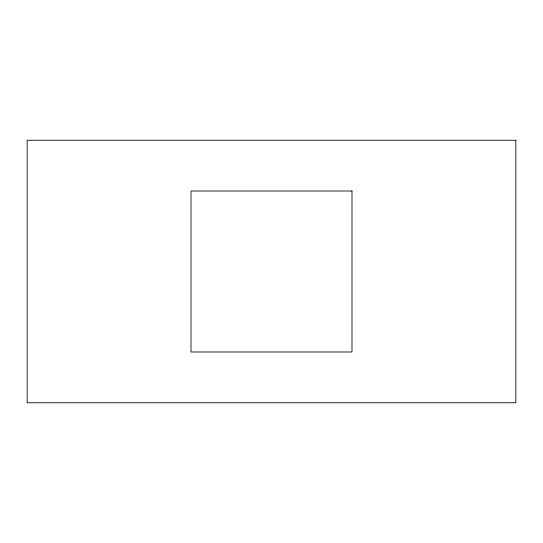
<?xml version="1.0" encoding="UTF-8"?>
<svg xmlns="http://www.w3.org/2000/svg" width="543" height="543" viewBox="0 0 543 543"><rect width="100%" height="100%" fill="white"/><g stroke="black" fill="none" stroke-linecap="round" stroke-linejoin="round"><path stroke-width="0.81" d="M515.85 140.243L27.15 140.243L27.15 402.757L515.85 402.757L515.85 140.243M351.993 191.007L191.007 191.007L191.007 351.993L351.993 351.993L351.993 191.007"/></g></svg>
